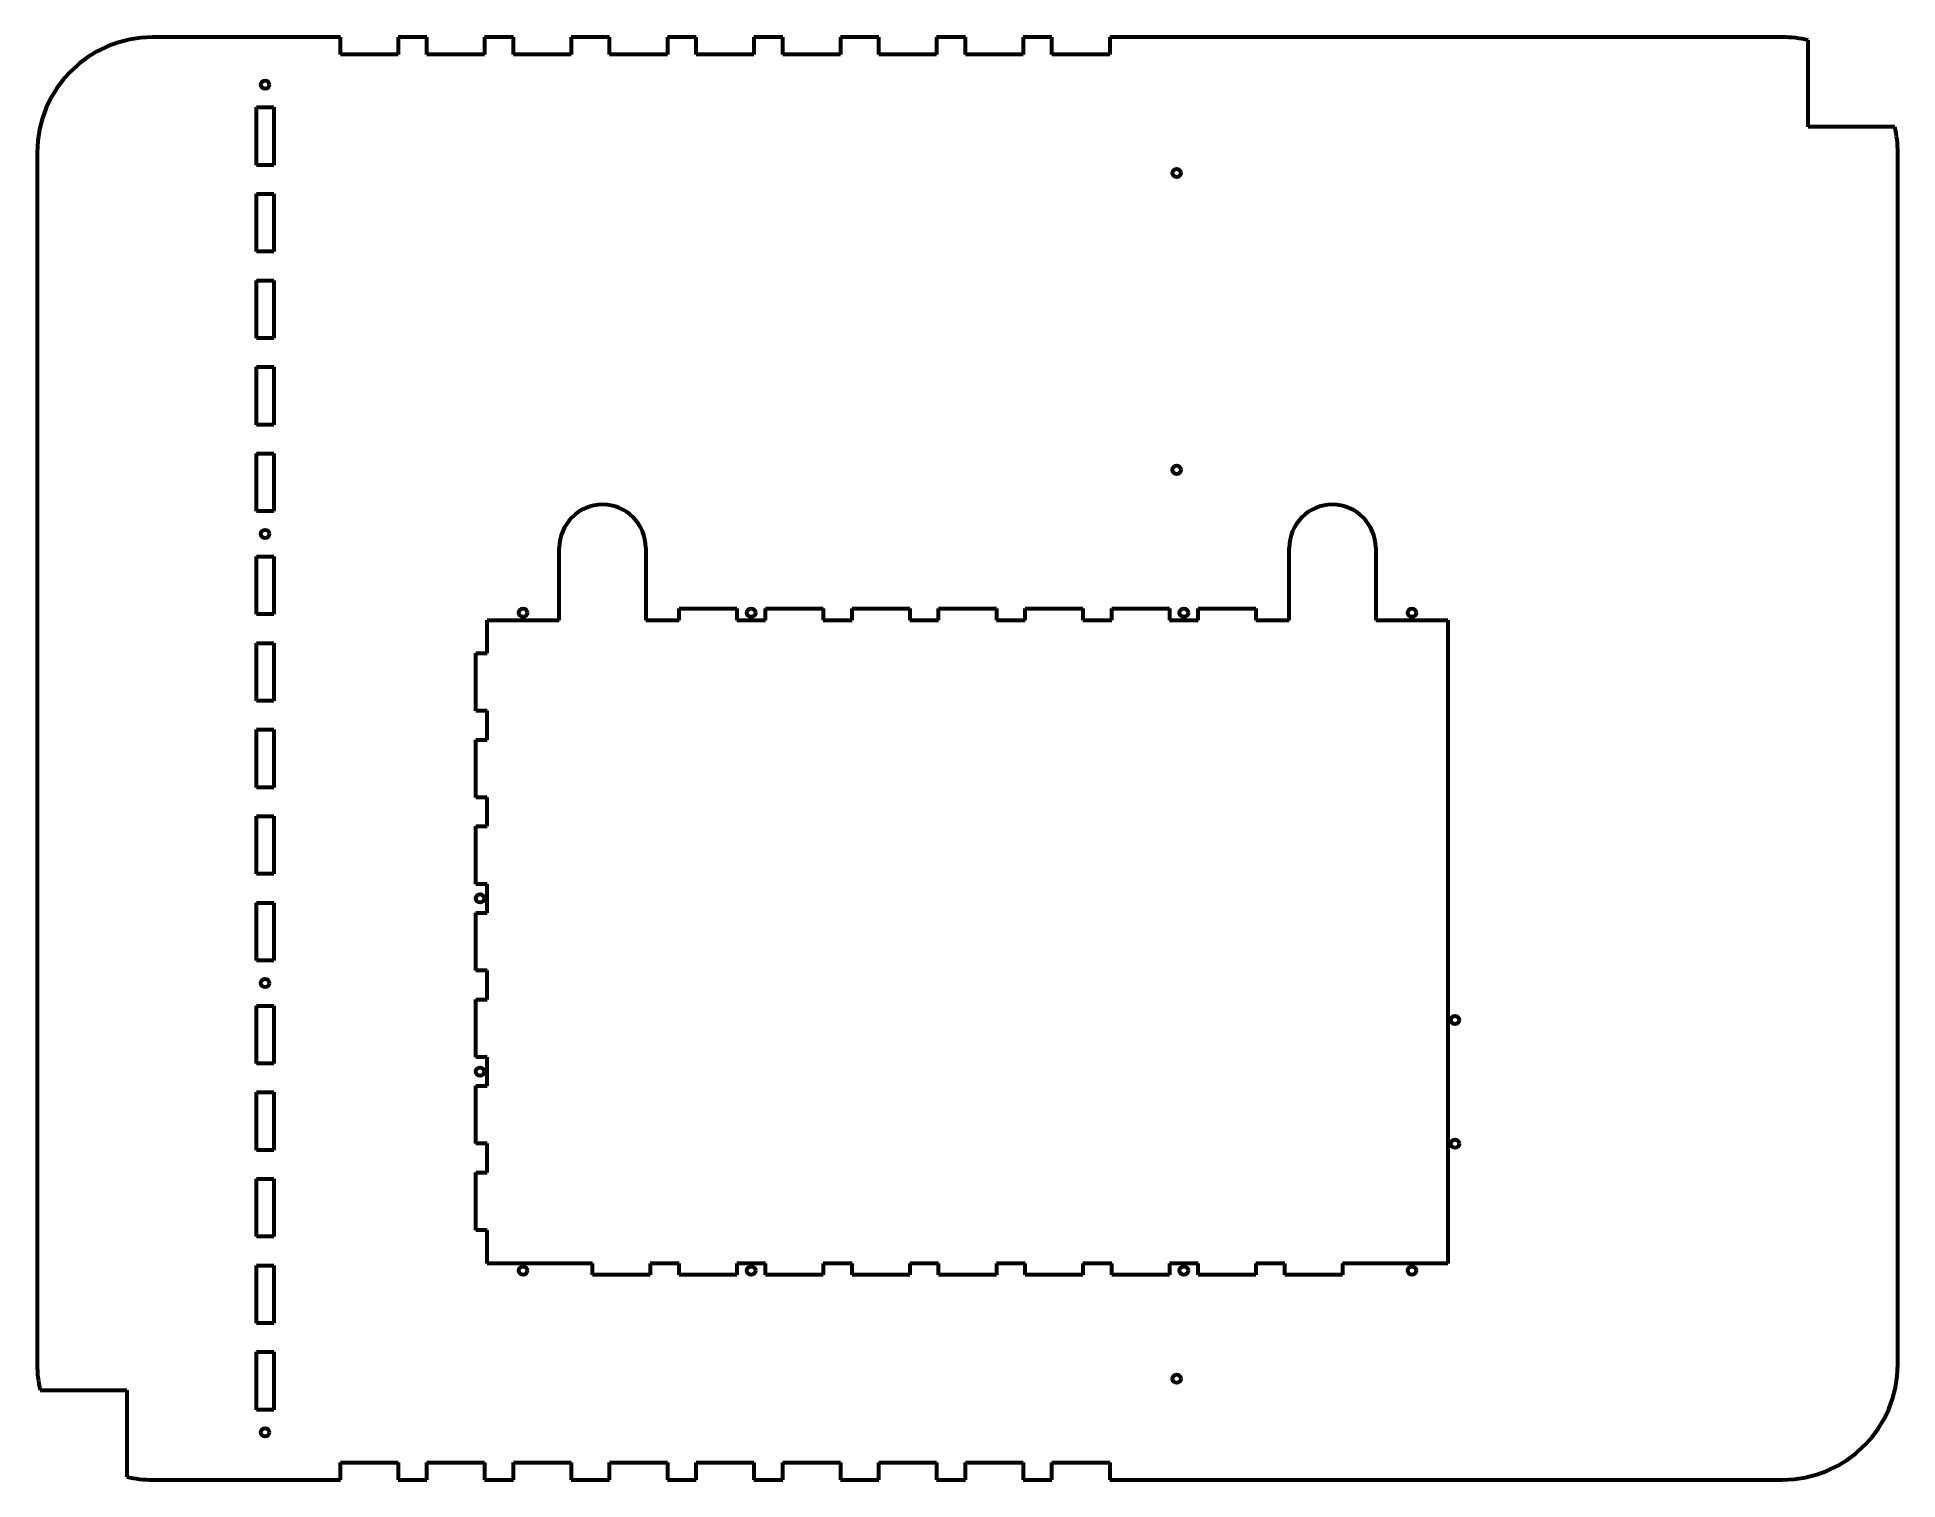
# Model space of a CAD drawing. Header units: millimetres. Extents: x -323 to 323, y -250 to 250.
import ezdxf

# ---------------------------------------------------------------- set-up
doc = ezdxf.new("R2010")
doc.units = ezdxf.units.MM
doc.linetypes.add('K5LT_BASIC', pattern=[0])

msp = doc.modelspace()

# ---------------------------------------------------------------- linework, layer by layer
at = {"color": 150, "linetype": 'K5LT_BASIC', "lineweight": 60, "true_color": 0x0080ff}
for p, q in [((-217.39, 250), (-282.5, 250)), ((-217.39, 244), (-217.39, 250)), ((-187.39, 250), (-197.39, 250)), ((-197.39, 250), (-197.39, 244)), ((-187.39, 244), (-187.39, 250)), ((-157.39, 250), (-167.39, 250)), ((-167.39, 250), (-167.39, 244)), ((-157.39, 244), (-157.39, 250)), ((-124.05, 250), (-137.39, 250)), ((-137.39, 250), (-137.39, 244)), ((-124.05, 244), (-124.05, 250)), ((-94.05, 250), (-104.05, 250)), ((-104.05, 250), (-104.05, 244)), ((-94.05, 244), (-94.05, 250)), ((-64.05, 250), (-74.05, 250)), ((-74.05, 250), (-74.05, 244)), ((-64.05, 244), (-64.05, 250)), ((-30.71, 250), (-44.05, 250)), ((-44.05, 250), (-44.05, 244)), ((-30.71, 244), (-30.71, 250)), ((-0.71, 250), (-10.71, 250)), ((-10.71, 250), (-10.71, 244)), ((-0.71, 244), (-0.71, 250)), ((29.29, 250), (19.29, 250)), ((19.29, 250), (19.29, 244)), ((29.29, 244), (29.29, 250)), ((282.5, 250), (49.29, 250)), ((49.29, 250), (49.29, 244)), ((291.48, 218.98), (291.48, 248.98)), ((-197.39, 244), (-217.39, 244)), ((-167.39, 244), (-187.39, 244)), ((-137.39, 244), (-157.39, 244)), ((-104.05, 244), (-124.05, 244)), ((-74.05, 244), (-94.05, 244)), ((-44.05, 244), (-64.05, 244)), ((-10.71, 244), (-30.71, 244)), ((19.29, 244), (-0.71, 244)), ((49.29, 244), (29.29, 244)), ((-246.5, 205.7), (-246.5, 225.7)), ((-246.5, 225.7), (-240.5, 225.7)), ((-240.5, 225.7), (-240.5, 205.7)), ((321.48, 218.98), (291.48, 218.98)), ((-322.5, 210), (-322.5, -210)), ((322.5, -210), (322.5, 210)), ((-240.5, 205.7), (-246.5, 205.7)), ((-246.5, 195.7), (-240.5, 195.7)), ((-246.5, 175.7), (-246.5, 195.7)), ((-240.5, 195.7), (-240.5, 175.7)), ((-240.5, 175.7), (-246.5, 175.7)), ((-246.5, 165.7), (-240.5, 165.7)), ((-246.5, 145.7), (-246.5, 165.7)), ((-240.5, 165.7), (-240.5, 145.7)), ((-240.5, 145.7), (-246.5, 145.7)), ((-246.5, 115.7), (-246.5, 135.7)), ((-246.5, 135.7), (-240.5, 135.7)), ((-240.5, 135.7), (-240.5, 115.7)), ((-240.5, 115.7), (-246.5, 115.7)), ((-246.5, 105.7), (-240.5, 105.7)), ((-246.5, 85.7), (-246.5, 105.7)), ((-240.5, 105.7), (-240.5, 85.7)), ((-240.5, 85.7), (-246.5, 85.7)), ((-141.5, 48), (-141.5, 73)), ((-111.5, 73), (-111.5, 48)), ((111.5, 48), (111.5, 73)), ((141.5, 73), (141.5, 48)), ((-246.5, 50), (-246.5, 70)), ((-246.5, 70), (-240.5, 70)), ((-240.5, 70), (-240.5, 50)), ((-100, 48), (-100, 52)), ((-100, 52), (-80, 52)), ((-80, 52), (-80, 48)), ((-70, 48), (-70, 52)), ((-70, 52), (-50, 52)), ((-50, 52), (-50, 48)), ((-40, 48), (-40, 52)), ((-40, 52), (-20, 52)), ((-20, 52), (-20, 48)), ((-10, 52), (10, 52)), ((-10, 48), (-10, 52)), ((10, 52), (10, 48)), ((20, 52), (40, 52)), ((20, 48), (20, 52)), ((40, 52), (40, 48)), ((50, 52), (70, 52)), ((50, 48), (50, 52)), ((70, 52), (70, 48)), ((80, 52), (100, 52)), ((80, 48), (80, 52)), ((100, 52), (100, 48)), ((-240.5, 50), (-246.5, 50)), ((-166.5, 36.5), (-166.5, 48)), ((-166.5, 48), (-141.5, 48)), ((-111.5, 48), (-100, 48)), ((-80, 48), (-70, 48)), ((-50, 48), (-40, 48)), ((-20, 48), (-10, 48)), ((10, 48), (20, 48)), ((40, 48), (50, 48)), ((70, 48), (80, 48)), ((100, 48), (111.5, 48)), ((141.5, 48), (166.5, 48)), ((166.5, 48), (166.5, -175)), ((-246.5, 20), (-246.5, 40)), ((-246.5, 40), (-240.5, 40)), ((-240.5, 40), (-240.5, 20)), ((-170.5, 16.5), (-170.5, 36.5)), ((-170.5, 36.5), (-166.5, 36.5)), ((-240.5, 20), (-246.5, 20)), ((-166.5, 16.5), (-170.5, 16.5)), ((-166.5, 6.5), (-166.5, 16.5)), ((-246.5, -10), (-246.5, 10)), ((-246.5, 10), (-240.5, 10)), ((-240.5, 10), (-240.5, -10)), ((-170.5, -13.5), (-170.5, 6.5)), ((-170.5, 6.5), (-166.5, 6.5)), ((-240.5, -10), (-246.5, -10)), ((-166.5, -13.5), (-170.5, -13.5)), ((-166.5, -23.5), (-166.5, -13.5)), ((-246.5, -20), (-240.5, -20)), ((-246.5, -40), (-246.5, -20)), ((-240.5, -20), (-240.5, -40)), ((-170.5, -43.5), (-170.5, -23.5)), ((-170.5, -23.5), (-166.5, -23.5)), ((-240.5, -40), (-246.5, -40)), ((-166.5, -43.5), (-170.5, -43.5)), ((-166.5, -53.5), (-166.5, -43.5)), ((-246.5, -70), (-246.5, -50)), ((-246.5, -50), (-240.5, -50)), ((-240.5, -50), (-240.5, -70)), ((-170.5, -73.5), (-170.5, -53.5)), ((-170.5, -53.5), (-166.5, -53.5)), ((-240.5, -70), (-246.5, -70)), ((-166.5, -73.5), (-170.5, -73.5)), ((-166.5, -83.5), (-166.5, -73.5)), ((-170.5, -83.5), (-166.5, -83.5)), ((-170.5, -103.5), (-170.5, -83.5)), ((-246.5, -85.7), (-240.5, -85.7)), ((-246.5, -105.7), (-246.5, -85.7)), ((-240.5, -85.7), (-240.5, -105.7)), ((-240.5, -105.7), (-246.5, -105.7)), ((-166.5, -103.5), (-170.5, -103.5)), ((-166.5, -113.5), (-166.5, -103.5)), ((-246.5, -135.7), (-246.5, -115.7)), ((-246.5, -115.7), (-240.5, -115.7)), ((-240.5, -115.7), (-240.5, -135.7)), ((-170.5, -133.5), (-170.5, -113.5)), ((-170.5, -113.5), (-166.5, -113.5)), ((-166.5, -133.5), (-170.5, -133.5)), ((-166.5, -143.5), (-166.5, -133.5)), ((-240.5, -135.7), (-246.5, -135.7)), ((-246.5, -145.7), (-240.5, -145.7)), ((-246.5, -165.7), (-246.5, -145.7)), ((-240.5, -145.7), (-240.5, -165.7)), ((-170.5, -163.5), (-170.5, -143.5)), ((-170.5, -143.5), (-166.5, -143.5)), ((-240.5, -165.7), (-246.5, -165.7)), ((-166.5, -163.5), (-170.5, -163.5)), ((-166.5, -175), (-166.5, -163.5)), ((-246.5, -175.7), (-240.5, -175.7)), ((-246.5, -195.7), (-246.5, -175.7)), ((-240.5, -175.7), (-240.5, -195.7)), ((-130, -175), (-166.5, -175)), ((-130, -179), (-130, -175)), ((-110, -179), (-130, -179)), ((-110, -175), (-110, -179)), ((-100, -175), (-110, -175)), ((-100, -179), (-100, -175)), ((-80, -179), (-100, -179)), ((-70, -175), (-80, -175)), ((-80, -175), (-80, -179)), ((-70, -179), (-70, -175)), ((-50, -179), (-70, -179)), ((-40, -175), (-50, -175)), ((-50, -175), (-50, -179)), ((-40, -179), (-40, -175)), ((-20, -179), (-40, -179)), ((-20, -175), (-20, -179)), ((-10, -175), (-20, -175)), ((-10, -179), (-10, -175)), ((10, -179), (-10, -179)), ((20, -175), (10, -175)), ((10, -175), (10, -179)), ((20, -179), (20, -175)), ((40, -179), (20, -179)), ((40, -175), (40, -179)), ((50, -175), (40, -175)), ((50, -179), (50, -175)), ((70, -179), (50, -179)), ((70, -175), (70, -179)), ((80, -175), (70, -175)), ((80, -179), (80, -175)), ((100, -179), (80, -179)), ((110, -175), (100, -175)), ((100, -175), (100, -179)), ((110, -179), (110, -175)), ((130, -179), (110, -179)), ((130, -175), (130, -179)), ((166.5, -175), (130, -175)), ((-240.5, -195.7), (-246.5, -195.7)), ((-246.5, -225.7), (-246.5, -205.7)), ((-246.5, -205.7), (-240.5, -205.7)), ((-240.5, -205.7), (-240.5, -225.7)), ((-321.48, -218.98), (-291.48, -218.98)), ((-291.48, -218.98), (-291.48, -248.98)), ((-240.5, -225.7), (-246.5, -225.7)), ((-217.39, -244), (-197.39, -244)), ((-217.39, -250), (-217.39, -244)), ((-197.39, -244), (-197.39, -250)), ((-187.39, -244), (-167.39, -244)), ((-187.39, -250), (-187.39, -244)), ((-167.39, -244), (-167.39, -250)), ((-157.39, -244), (-137.39, -244)), ((-157.39, -250), (-157.39, -244)), ((-137.39, -244), (-137.39, -250)), ((-124.05, -244), (-104.05, -244)), ((-124.05, -250), (-124.05, -244)), ((-104.05, -244), (-104.05, -250)), ((-94.05, -244), (-74.05, -244)), ((-94.05, -250), (-94.05, -244)), ((-74.05, -244), (-74.05, -250)), ((-64.05, -244), (-44.05, -244)), ((-64.05, -250), (-64.05, -244)), ((-44.05, -244), (-44.05, -250)), ((-30.71, -250), (-30.71, -244)), ((-30.71, -244), (-10.71, -244)), ((-10.71, -244), (-10.71, -250)), ((-0.71, -250), (-0.71, -244)), ((-0.71, -244), (19.29, -244)), ((19.29, -244), (19.29, -250)), ((29.29, -250), (29.29, -244)), ((29.29, -244), (49.29, -244)), ((49.29, -244), (49.29, -250)), ((-282.5, -250), (-217.39, -250)), ((-197.39, -250), (-187.39, -250)), ((-167.39, -250), (-157.39, -250)), ((-137.39, -250), (-124.05, -250)), ((-104.05, -250), (-94.05, -250)), ((-74.05, -250), (-64.05, -250)), ((-44.05, -250), (-30.71, -250)), ((-10.71, -250), (-0.71, -250)), ((19.29, -250), (29.29, -250)), ((49.29, -250), (282.5, -250))]:
    msp.add_line(p, q, dxfattribs=at)
for centre in [(-243.5, 233.55), (72.5, 202.95), (72.5, 100.05), (-243.5, 77.85), (-154.05, 50.5), (-75, 50.5), (75, 50.5), (154.05, 50.5), (-169, -48.5), (-243.5, -77.85), (169, -90.65), (-169, -108.5), (169, -133.55), (-154.05, -177.5), (-75, -177.5), (75, -177.5), (154.05, -177.5), (72.5, -215), (-243.5, -233.55)]:
    msp.add_circle(centre, 1.45, dxfattribs=at)
for centre, radius, start, end in [((-282.5, 210), 40, 90, 180), ((282.5, 210), 40, 77.02776, 90), ((282.5, 210), 40, 0, 12.97224), ((-126.5, 73), 15, 0, 180), ((126.5, 73), 15, 0, 180), ((-282.5, -210), 40, 180, 192.97224), ((282.5, -210), 40, 270, 0), ((-282.5, -210), 40, 257.02776, 270)]:
    msp.add_arc(centre, radius, start, end, dxfattribs=at)

doc.saveas('drawing.dxf')
